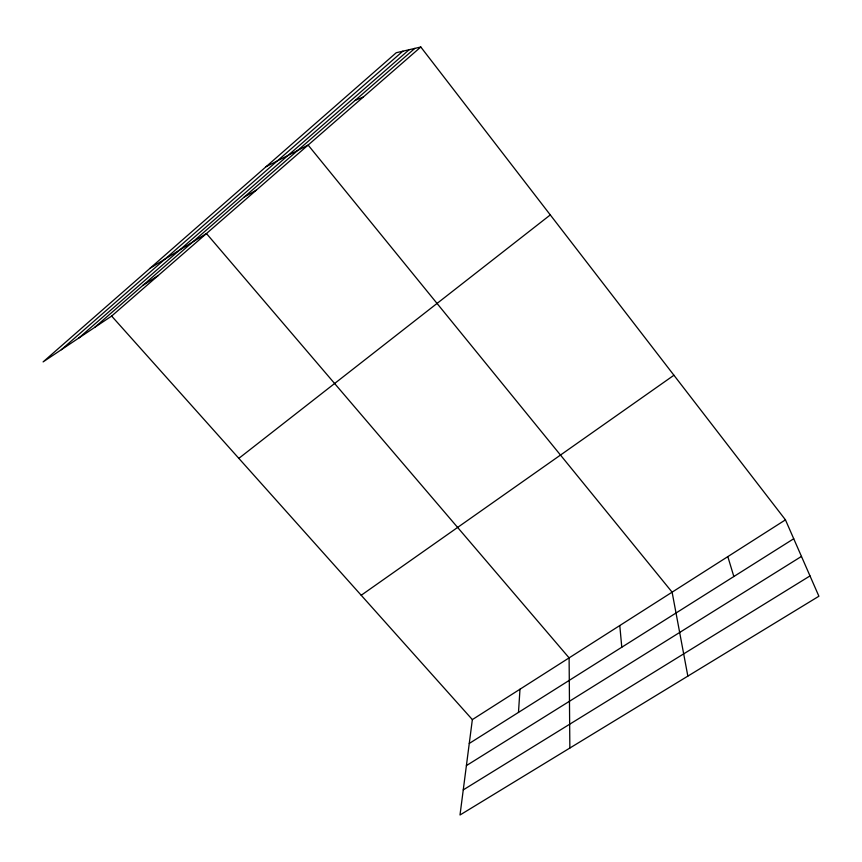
<?xml version="1.0" encoding="UTF-8"?>
<svg xmlns="http://www.w3.org/2000/svg" width="862" height="862" viewBox="0 0 862 862"><rect width="100%" height="100%" fill="white"/><g stroke="black" fill="none" stroke-linecap="round" stroke-linejoin="round"><path stroke-width="1.29" d="M518.482 712.4L519.991 689.223M111.64 316.063L472.354 719.608L460.006 814.999L818.9 596.235L785.454 519.851L420.796 47.001L396.251 52.733L43.1 361.911L111.64 316.063L420.796 47.001M61.331 349.713L402.856 51.192M78.83 338.012L409.148 49.716M94.691 327.398L414.805 48.401M238.839 458.368L550.29 214.918M361.21 595.265L673.933 375.239M142.769 285.494L158.242 275.506M472.354 719.608L785.454 519.851M469.273 743.453L793.719 538.75M466.407 765.607L801.466 556.421M463.26 789.894L810 575.924M150.117 268.222L206.46 233.537L569.103 657.878L569.857 748.044M244.226 197.064L256.38 190.082M266.11 166.678L308.111 145.064L672.112 592.162L687.844 676.12M355.155 100.391L363.387 96.964M727.819 556.615L733.842 576.527M619.789 625.543L621.782 647.233"/></g></svg>
